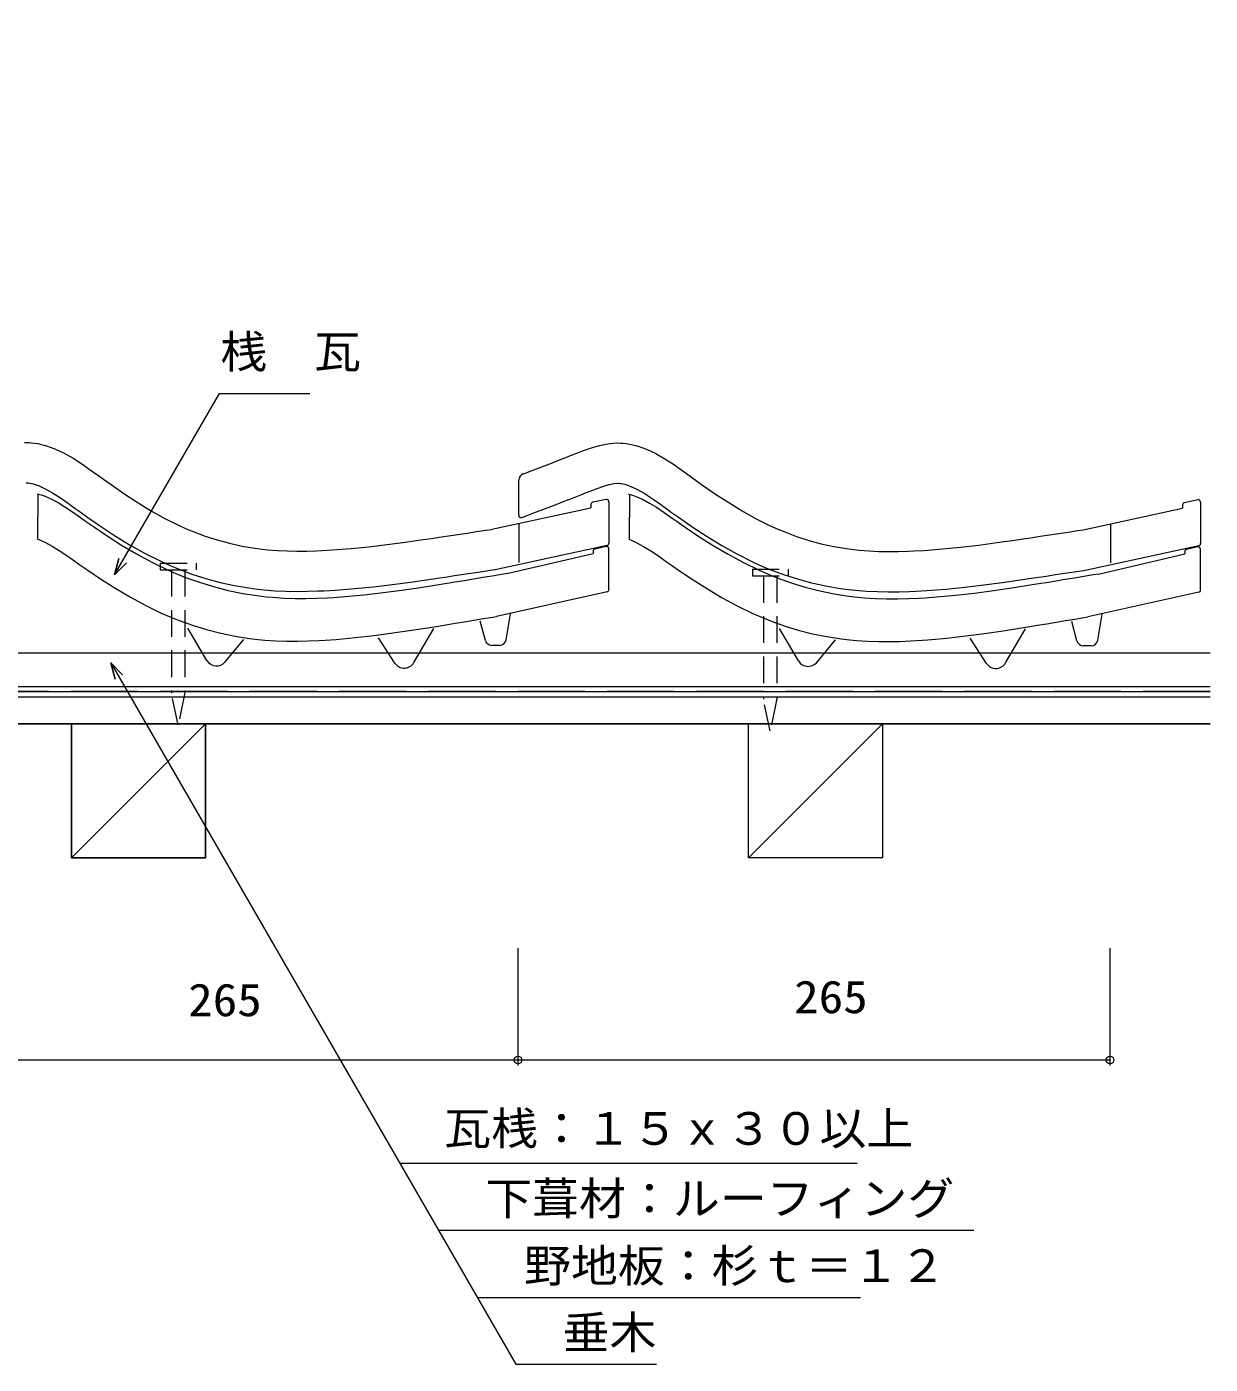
# Model space of a CAD drawing. Units: millimetres, scale not verified. Extents: x -731 to 666, y -369 to 388.
# Drawn here: x 136 to 666, y -369 to 229 of the extents above; entities that cross this region are included whole.
import ezdxf
from ezdxf.enums import TextEntityAlignment as Align

# ---------------------------------------------------------------- set-up
doc = ezdxf.new("R2010")
doc.units = ezdxf.units.MM
doc.header["$LTSCALE"] = 10
doc.linetypes.add('DASHED1', pattern=[1.8, 1.2, -0.6])
doc.linetypes.add('DASHED3', pattern=[4, 3, -1])
for name, color, linetype, lineweight in [('0-0_LAYER001', 4, 'Continuous', 18), ('0-1_LAYER003', 7, 'Continuous', 18), ('0-2_LAYER004', 2, 'Continuous', 18)]:
    doc.layers.add(name, color=color, linetype=linetype, lineweight=lineweight)
doc.styles.add('ＭＳ ゴシック', font='')
doc.styles.get('ＭＳ ゴシック').set_extended_font_data('MS Gothic')

msp = doc.modelspace()

# ---------------------------------------------------------------- linework, layer by layer
at = {"layer": '0-0_LAYER001'}
for p, q in [((356.24, 10.64), (356.24, 26.36)), ((358.28, 29.21), (358.71, 29.38)), ((140.61, 20.27), (140.66, 20.26)), ((140.66, 20.26), (141.24, 20.14)), ((140.98, 20.17), (140.8, 0)), ((141.24, 20.14), (141.89, 19.98)), ((141.89, 19.98), (142.68, 19.75)), ((142.68, 19.75), (142.86, 19.69)), ((142.86, 19.69), (144.33, 19.16)), ((144.33, 19.16), (147.16, 17.89)), ((405.44, 20.08), (405.48, 20.07)), ((405.48, 20.07), (406.06, 19.96)), ((405.8, 19.99), (405.63, -0.19)), ((406.06, 19.96), (406.72, 19.79)), ((406.72, 19.79), (407.51, 19.57)), ((407.51, 19.57), (407.69, 19.51)), ((407.69, 19.51), (409.15, 18.98)), ((409.15, 18.98), (411.98, 17.71)), ((147.16, 17.89), (150.02, 16.34)), ((150.02, 16.34), (153.14, 14.41)), ((153.14, 14.41), (156.51, 12.14)), ((156.51, 12.14), (160.13, 9.6)), ((344.15, 4.39), (388.6, 14.04)), ((357.6, 9.71), (363.77, 12.04)), ((388.6, 15.49), (388.6, 14.04)), ((395.4, 17.72), (389.4, 16.47)), ((396.6, 16.74), (396.6, -1.84)), ((411.98, 17.71), (414.85, 16.15)), ((414.85, 16.15), (417.96, 14.22)), ((417.96, 14.22), (421.33, 11.96)), ((608.97, 4.2), (653.43, 13.85)), ((653.43, 15.31), (653.43, 13.85)), ((660.22, 17.53), (654.22, 16.29)), ((661.43, 16.55), (661.43, -2.03)), ((160.13, 9.6), (162.37, 8.03)), ((162.37, 8.03), (165.91, 5.57)), ((356.42, -10.5), (356.42, 6.7)), ((421.33, 11.96), (424.96, 9.42)), ((424.96, 9.42), (427.19, 7.85)), ((427.19, 7.85), (430.73, 5.38)), ((621.24, -10.68), (621.24, 6.52)), ((140.65, 0.13), (141.4, -0.15)), ((165.91, 5.57), (172.09, 1.41)), ((172.09, 1.41), (178.5, -2.68)), ((430.73, 5.38), (436.91, 1.22)), ((436.91, 1.22), (443.32, -2.86)), ((141.4, -0.15), (144.36, -1.47)), ((144.36, -1.47), (147.35, -3.09)), ((147.35, -3.09), (150.54, -5.07)), ((150.54, -5.07), (153.96, -7.37)), ((178.5, -2.68), (185.14, -6.61)), ((395.81, -2.82), (345.68, -13.7)), ((389.56, -5.44), (389.56, -6.4)), ((395.38, -3.33), (390.34, -4.46)), ((396.6, -22.58), (396.6, -4.3)), ((405.47, -0.06), (406.22, -0.33)), ((406.22, -0.33), (409.19, -1.66)), ((409.19, -1.66), (412.17, -3.28)), ((412.17, -3.28), (415.36, -5.25)), ((415.36, -5.25), (418.78, -7.55)), ((443.32, -2.86), (449.96, -6.8)), ((660.64, -3), (610.5, -13.88)), ((654.39, -5.62), (654.39, -6.58)), ((660.2, -3.51), (655.17, -4.65)), ((661.43, -22.77), (661.43, -4.49)), ((153.96, -7.37), (157.6, -9.92)), ((157.6, -9.92), (159.83, -11.49)), ((159.83, -11.49), (163.35, -13.94)), ((185.14, -6.61), (192.03, -10.34)), ((192.03, -10.34), (199.1, -13.76)), ((350.89, -15.45), (389.56, -6.4)), ((418.78, -7.55), (422.42, -10.1)), ((422.42, -10.1), (424.65, -11.68)), ((424.65, -11.68), (428.18, -14.13)), ((449.96, -6.8), (456.85, -10.53)), ((456.85, -10.53), (463.92, -13.94)), ((615.72, -15.63), (654.39, -6.58)), ((163.35, -13.94), (169.5, -18.08)), ((199.1, -13.76), (203.46, -15.65)), ((203.46, -15.65), (207.15, -17.12)), ((207.15, -17.12), (213.32, -19.32)), ((331.81, -18.49), (336.02, -17.79)), ((336.02, -17.79), (340.22, -17.1)), ((340.22, -17.1), (344.41, -16.4)), ((344.41, -16.4), (348.6, -15.71)), ((348.6, -15.71), (351.03, -15.3)), ((428.18, -14.13), (434.33, -18.27)), ((463.92, -13.94), (468.29, -15.83)), ((468.29, -15.83), (471.97, -17.3)), ((471.97, -17.3), (478.14, -19.51)), ((600.84, -17.98), (605.04, -17.28)), ((605.04, -17.28), (609.23, -16.59)), ((609.23, -16.59), (613.42, -15.89)), ((613.42, -15.89), (615.85, -15.49)), ((169.5, -18.08), (175.87, -22.13)), ((175.87, -22.13), (182.44, -26.03)), ((213.32, -19.32), (219.68, -21.28)), ((219.68, -21.28), (226.14, -22.93)), ((226.14, -22.93), (232.69, -24.28)), ((295.5, -23.95), (303.91, -22.84)), ((303.91, -22.84), (312.22, -21.62)), ((312.22, -21.62), (320.42, -20.33)), ((320.42, -20.33), (325.15, -19.57)), ((325.15, -19.57), (327.61, -19.17)), ((327.61, -19.17), (331.81, -18.49)), ((395.82, -23.56), (346.24, -34.63)), ((434.33, -18.27), (440.69, -22.32)), ((440.69, -22.32), (447.26, -26.22)), ((478.14, -19.51), (484.5, -21.46)), ((484.5, -21.46), (490.97, -23.12)), ((490.97, -23.12), (497.51, -24.47)), ((560.32, -24.14), (568.73, -23.02)), ((568.73, -23.02), (577.04, -21.8)), ((577.04, -21.8), (585.24, -20.52)), ((585.24, -20.52), (589.98, -19.76)), ((589.98, -19.76), (592.43, -19.36)), ((592.43, -19.36), (596.64, -18.67)), ((596.64, -18.67), (600.84, -17.98)), ((660.64, -23.74), (611.06, -34.81)), ((182.44, -26.03), (189.26, -29.72)), ((189.26, -29.72), (196.25, -33.1)), ((232.69, -24.28), (239.2, -25.31)), ((239.2, -25.31), (243.13, -25.77)), ((243.13, -25.77), (246.19, -26.05)), ((246.19, -26.05), (251.14, -26.37)), ((251.14, -26.37), (256.11, -26.53)), ((256.11, -26.53), (261.02, -26.54)), ((261.02, -26.54), (265.84, -26.44)), ((265.84, -26.44), (270.57, -26.23)), ((270.57, -26.23), (273.37, -26.07)), ((273.37, -26.07), (278.43, -25.71)), ((278.43, -25.71), (286.99, -24.93)), ((286.99, -24.93), (295.5, -23.95)), ((447.26, -26.22), (454.08, -29.9)), ((454.08, -29.9), (461.07, -33.28)), ((497.51, -24.47), (504.03, -25.49)), ((504.03, -25.49), (507.96, -25.95)), ((507.96, -25.95), (511.01, -26.23)), ((511.01, -26.23), (515.97, -26.55)), ((515.97, -26.55), (520.94, -26.71)), ((520.94, -26.71), (525.84, -26.73)), ((525.84, -26.73), (530.67, -26.62)), ((530.67, -26.62), (535.39, -26.42)), ((535.39, -26.42), (538.19, -26.25)), ((538.19, -26.25), (543.25, -25.9)), ((543.25, -25.9), (551.81, -25.11)), ((551.81, -25.11), (560.32, -24.14)), ((196.25, -33.1), (200.55, -34.96)), ((200.55, -34.96), (204.18, -36.41)), ((336.21, -36.29), (340.4, -35.59)), ((340.4, -35.59), (344.59, -34.9)), ((344.59, -34.9), (346.2, -34.63)), ((350.61, -45.05), (352.54, -33.45)), ((461.07, -33.28), (465.37, -35.15)), ((465.37, -35.15), (469, -36.59)), ((601.03, -36.47), (605.22, -35.78)), ((605.22, -35.78), (609.41, -35.08)), ((609.41, -35.08), (611.03, -34.81)), ((615.43, -45.24), (617.37, -33.63)), ((204.18, -36.41), (210.26, -38.59)), ((216.69, -54.34), (208.16, -39.8)), ((210.26, -38.59), (216.54, -40.51)), ((216.54, -40.51), (222.91, -42.14)), ((299.95, -42.02), (308.24, -40.8)), ((308.24, -40.8), (316.43, -39.52)), ((309.32, -55.27), (318.26, -40.02)), ((316.43, -39.52), (321.15, -38.76)), ((321.15, -38.76), (323.6, -38.36)), ((323.6, -38.36), (327.81, -37.67)), ((327.81, -37.67), (332.01, -36.98)), ((332.01, -36.98), (336.21, -36.29)), ((341.3, -45.32), (339.06, -36.74)), ((469, -36.59), (475.09, -38.77)), ((481.52, -54.52), (472.98, -39.99)), ((475.09, -38.77), (481.36, -40.69)), ((481.36, -40.69), (487.74, -42.33)), ((564.77, -42.2), (573.06, -40.99)), ((573.06, -40.99), (581.25, -39.7)), ((574.14, -55.45), (583.08, -40.2)), ((581.25, -39.7), (585.98, -38.94)), ((585.98, -38.94), (588.43, -38.54)), ((588.43, -38.54), (592.63, -37.86)), ((592.63, -37.86), (596.83, -37.17)), ((596.83, -37.17), (601.03, -36.47)), ((606.13, -45.5), (603.88, -36.93)), ((222.91, -42.14), (229.37, -43.48)), ((224.86, -54.99), (233.17, -44.92)), ((229.37, -43.48), (235.79, -44.48)), ((235.79, -44.48), (239.66, -44.94)), ((239.66, -44.94), (242.66, -45.22)), ((242.66, -45.22), (247.56, -45.53)), ((247.56, -45.53), (252.47, -45.69)), ((252.47, -45.69), (257.31, -45.7)), ((257.31, -45.7), (262.1, -45.6)), ((262.1, -45.6), (266.78, -45.39)), ((266.78, -45.39), (269.56, -45.23)), ((269.56, -45.23), (274.59, -44.88)), ((274.59, -44.88), (283.1, -44.1)), ((283.1, -44.1), (291.57, -43.13)), ((291.57, -43.13), (299.95, -42.02)), ((300.81, -55.46), (293.48, -44.15)), ((347.65, -47.56), (344.23, -47.56)), ((487.74, -42.33), (494.19, -43.66)), ((489.69, -55.17), (497.99, -45.11)), ((494.19, -43.66), (500.62, -44.67)), ((500.62, -44.67), (504.48, -45.12)), ((504.48, -45.12), (507.48, -45.4)), ((507.48, -45.4), (512.38, -45.71)), ((512.38, -45.71), (517.29, -45.87)), ((517.29, -45.87), (522.14, -45.89)), ((522.14, -45.89), (526.92, -45.78)), ((526.92, -45.78), (531.61, -45.58)), ((531.61, -45.58), (534.38, -45.42)), ((534.38, -45.42), (539.41, -45.06)), ((539.41, -45.06), (547.92, -44.28)), ((547.92, -44.28), (556.4, -43.31)), ((556.4, -43.31), (564.77, -42.2)), ((565.63, -55.64), (558.31, -44.33)), ((612.47, -47.75), (609.05, -47.75))]:
    msp.add_line(p, q, dxfattribs=at)
at = {"layer": '0-0_LAYER001', "color": 2, "linetype": 'DASHED1'}
for p, q in [((200.81, -13.74), (200.81, -68.89)), ((206.81, -13.74), (206.81, -68.64)), ((465.82, -16.47), (465.82, -71.62)), ((471.82, -16.47), (471.82, -71.37)), ((203.76, -83.15), (200.81, -68.89)), ((206.81, -68.64), (203.76, -83.15)), ((468.77, -85.88), (465.82, -71.62)), ((471.82, -71.37), (468.77, -85.88))]:
    msp.add_line(p, q, dxfattribs=at)
at = {"layer": '0-0_LAYER001', "color": 2}
for p, q in [((173.64, -55.4), (354.88, -369.32)), ((355.96, -235.64), (355.96, -183.14)), ((620.96, -235.64), (620.96, -183.14)), ((90.96, -233.14), (355.96, -233.14)), ((355.96, -233.14), (620.96, -233.14)), ((302.96, -279.38), (507.78, -279.38)), ((320.27, -309.36), (559.97, -309.36)), ((337.64, -339.46), (509.31, -339.46)), ((354.88, -369.32), (417.88, -369.32))]:
    msp.add_line(p, q, dxfattribs=at)
for points in [[(175.35, -15.98), (222.24, 65.24), (262.74, 65.24)], [(180.66, -10.68), (175.35, -15.98), (177.29, -8.74)], [(175.59, -62.65), (173.64, -55.4), (178.95, -60.71)]]:
    msp.add_lwpolyline(points, dxfattribs=at)
at = {"layer": '0-0_LAYER001'}
for points in [[(135.03, 43.23), (137.19, 43.2), (138.04, 43.14), (139.5, 42.97), (140.96, 42.72), (142.42, 42.4), (143.86, 42.03), (145.29, 41.59), (146.11, 41.32), (148.6, 40.37), (152.76, 38.43), (156.77, 36.19), (160.65, 33.71), (164.46, 31.07), (168.23, 28.35), (170.41, 26.77), (173.74, 24.38), (179.53, 20.36), (185.41, 16.51), (191.38, 12.85), (197.48, 9.44), (203.72, 6.32), (207.42, 4.65), (210.48, 3.38), (215.84, 1.38), (221.29, -0.38), (226.83, -1.88)], [(358.71, 29.38), (359.52, 29.68), (363.07, 31.02), (366.63, 32.37), (370.19, 33.74), (373.78, 35.12), (377.39, 36.53), (379.49, 37.37), (381.57, 38.2), (385.18, 39.6), (388.81, 40.88), (392.47, 41.95), (396.15, 42.7), (399.85, 43.04), (402.01, 43.01), (402.86, 42.95), (404.33, 42.78), (405.79, 42.54), (407.24, 42.22), (408.68, 41.84), (410.11, 41.41), (410.93, 41.13), (413.43, 40.18), (417.59, 38.25), (421.59, 36), (425.48, 33.52), (429.28, 30.89), (433.05, 28.17), (435.23, 26.58), (438.56, 24.2), (444.36, 20.18), (450.23, 16.32), (456.2, 12.67), (462.3, 9.26), (468.55, 6.13), (472.24, 4.47), (475.3, 3.2), (480.66, 1.19), (486.12, -0.56), (491.65, -2.06)], [(135.74, 25.22), (136.42, 25.21), (136.35, 25.21), (136.96, 25.14), (137.55, 25.04), (138.22, 24.9), (138.95, 24.7), (139.8, 24.44), (140.05, 24.36), (141.61, 23.77), (144.55, 22.4), (147.51, 20.74), (150.68, 18.72), (154.07, 16.37), (157.67, 13.77), (159.88, 12.17), (163.37, 9.67), (169.46, 5.44), (175.77, 1.3), (182.29, -2.69), (189.05, -6.47), (196, -9.94), (200.27, -11.87), (203.87, -13.37), (209.93, -15.63), (216.18, -17.64), (222.53, -19.36)], [(363.81, 12.06), (365.87, 12.84), (369.44, 14.19), (373.03, 15.55), (376.65, 16.93), (380.3, 18.34), (383.98, 19.79), (386.14, 20.64), (388.16, 21.45), (391.43, 22.72), (394.33, 23.74), (396.8, 24.46), (398.79, 24.87), (400.57, 25.03), (401.25, 25.02), (401.17, 25.03), (401.78, 24.96), (402.38, 24.86), (403.04, 24.71), (403.78, 24.52), (404.63, 24.26), (404.87, 24.18), (406.43, 23.59), (409.38, 22.22), (412.34, 20.56), (415.51, 18.53), (418.89, 16.19), (422.5, 13.59), (424.7, 11.98), (428.19, 9.48), (434.29, 5.26), (440.59, 1.12), (447.11, -2.87), (453.88, -6.65), (460.82, -10.13), (465.09, -12.05), (468.7, -13.55), (474.75, -15.81), (481, -17.82), (487.35, -19.55)], [(226.83, -1.88), (232.43, -3.12), (238.07, -4.08), (241.36, -4.52), (243.88, -4.78), (248.24, -5.12), (252.6, -5.32), (256.96, -5.4), (261.33, -5.36), (265.69, -5.24), (268.22, -5.13), (272.95, -4.86), (281.09, -4.23), (289.21, -3.41), (297.32, -2.45), (305.41, -1.38), (313.49, -0.23), (318.18, 0.46), (320.61, 0.82), (324.81, 1.45), (329.01, 2.08), (333.2, 2.71), (337.4, 3.35), (341.59, 3.98), (344.02, 4.35)], [(491.65, -2.06), (497.25, -3.3), (502.9, -4.27), (506.19, -4.7), (508.71, -4.97), (513.06, -5.31), (517.42, -5.51), (521.78, -5.58), (526.15, -5.55), (530.52, -5.42), (533.05, -5.31), (537.78, -5.04), (545.91, -4.41), (554.04, -3.6), (562.14, -2.64), (570.23, -1.56), (578.32, -0.41), (583, 0.28), (585.44, 0.64), (589.64, 1.26), (593.83, 1.89), (598.03, 2.53), (602.22, 3.16), (606.41, 3.8), (608.85, 4.17)], [(222.53, -19.36), (228.96, -20.78), (235.38, -21.88), (239.24, -22.39), (242.23, -22.71), (247.12, -23.09), (252.03, -23.32), (256.88, -23.4), (261.66, -23.36), (266.35, -23.22), (269.13, -23.1), (274.16, -22.82), (282.68, -22.16), (291.17, -21.31), (299.56, -20.31), (307.86, -19.21), (316.07, -18.04), (320.81, -17.35), (323.26, -16.98), (327.48, -16.36), (331.69, -15.72), (335.89, -15.09), (340.1, -14.45), (344.29, -13.81), (345.91, -13.57)], [(487.35, -19.55), (493.79, -20.97), (500.2, -22.07), (504.06, -22.58), (507.05, -22.89), (511.95, -23.28), (516.85, -23.5), (521.7, -23.58), (526.48, -23.55), (531.17, -23.41), (533.95, -23.29), (538.98, -23), (547.51, -22.34), (555.99, -21.49), (564.38, -20.5), (572.68, -19.39), (580.89, -18.23), (585.63, -17.53), (588.09, -17.17), (592.3, -16.54), (596.51, -15.91), (600.72, -15.27), (604.92, -14.64), (609.12, -14), (610.74, -13.75)]]:
    msp.add_lwpolyline(points, dxfattribs=at)
at = {"layer": '0-0_LAYER001', "color": 2, "linetype": 'DASHED1'}
for points in [[(195.81, -10.74), (211.81, -10.74), (211.81, -13.74)], [(195.81, -10.74), (195.81, -13.74), (211.81, -13.74)], [(460.82, -13.47), (476.82, -13.47), (476.82, -16.47)], [(460.82, -13.47), (460.82, -16.47), (476.82, -16.47)]]:
    msp.add_lwpolyline(points, dxfattribs=at)
at = {"layer": '0-0_LAYER001', "color": 2}
for centre in [(355.96, -233.14), (355.96, -233.14), (620.96, -233.14)]:
    msp.add_circle(centre, 1.7, dxfattribs=at)
at = {"layer": '0-0_LAYER001'}
for centre, radius, start, end in [((359.35, 26.41), 3, 110.94902, 178.7), ((389.6, 15.49), 1, 101.73308, 180), ((395.6, 16.74), 1, 0, 101.73308), ((654.43, 15.31), 1, 101.73308, 180), ((660.43, 16.55), 1, 0, 101.73308), ((357.24, 10.64), 1, 180, 290.73166), ((390.56, -5.44), 1, 102.72435, 180), ((395.6, -4.3), 1, 0, 102.72435), ((395.6, -1.84), 1, 282.24497, 0), ((655.39, -5.62), 1, 102.72435, 180), ((660.43, -4.49), 1, 0, 102.72435), ((660.43, -2.03), 1, 282.24497, 0), ((395.6, -22.58), 1, 282.58296, 0), ((660.43, -22.77), 1, 282.58296, 0), ((344.21, -44.56), 3, 194.67639, 270), ((347.65, -44.56), 3, 270, 350.53767), ((609.03, -44.74), 3, 194.67639, 270), ((612.47, -44.75), 3, 270, 350.53767), ((221.01, -51.8), 5, 210.42578, 320.47001), ((305, -52.74), 5, 212.93986, 329.61716), ((485.83, -51.99), 5, 210.42578, 320.47001), ((569.83, -52.92), 5, 212.93986, 329.61716)]:
    msp.add_arc(centre, radius, start, end, dxfattribs=at)
at = {"layer": '0-1_LAYER003'}
for p, q in [((175.35, -15.98), (222.24, 65.24)), ((222.24, 65.24), (262.74, 65.24)), ((173.64, -55.4), (175.59, -62.65)), ((173.64, -55.4), (178.95, -60.71)), ((173.64, -55.4), (354.88, -369.32)), ((216.09, -82.68), (156.09, -142.68)), ((519.09, -82.68), (459.09, -142.68)), ((355.96, -234.84), (355.96, -183.14)), ((620.96, -234.84), (620.96, -183.14)), ((-394.04, -233.14), (620.96, -233.14)), ((302.96, -279.38), (507.78, -279.38)), ((320.27, -309.36), (559.97, -309.36)), ((337.64, -339.46), (509.31, -339.46)), ((354.88, -369.32), (402.88, -369.32)), ((402.88, -369.32), (417.88, -369.32))]:
    msp.add_line(p, q, dxfattribs=at)
for points in [[(-413.23, 229.32), (-413.23, -66.43), (-413.23, -68.18), (665.8, -68.18)], [(177.29, -8.74), (175.35, -15.98), (180.66, -10.68)], [(665.8, -51.01), (-268.37, -51.01), (-268.37, -66.01), (665.8, -66.01)], [(665.8, -70.68), (-415.55, -70.68), (-415.55, -82.68), (665.8, -82.68)], [(156.09, -82.68), (156.09, -142.68), (216.09, -142.68), (216.09, -82.68)], [(519.09, -82.68), (519.09, -142.68), (459.09, -142.68), (459.09, -82.68)]]:
    msp.add_lwpolyline(points, dxfattribs=at)
at = {"layer": '0-2_LAYER004'}
for p, q in [((665.8, -51.01), (-268.37, -51.01)), ((665.8, -70.68), (-415.55, -70.68)), ((-268.37, -66.01), (665.8, -66.01)), ((665.8, -82.68), (-415.55, -82.68)), ((216.09, -82.68), (156.09, -142.68)), ((519.09, -82.68), (459.09, -142.68)), ((519.09, -82.68), (519.09, -142.68)), ((519.09, -142.68), (459.09, -142.68))]:
    msp.add_line(p, q, dxfattribs=at)
at = {"layer": '0-2_LAYER004', "linetype": 'DASHED3'}
msp.add_line((665.8, -68.18), (-413.23, -68.18), dxfattribs=at)
at = {"layer": '0-2_LAYER004'}
msp.add_lwpolyline([(156.09, -142.68), (156.09, -82.68), (216.09, -82.68), (216.09, -142.68)], close=True, dxfattribs=at)
msp.add_lwpolyline([(459.09, -142.68), (459.09, -82.68), (519.09, -82.68)], dxfattribs=at)

# ---------------------------------------------------------------- texts
at = {"layer": '0-0_LAYER001', "color": 7, "style": 'ＭＳ ゴシック'}
for s, width, p in [('桟\u3000瓦', 1.05, (222.67, 72.13)), ('265', 1.1, (208.31, -217.94)), ('265', 1.1, (479.55, -216.6)), ('\u3000瓦桟：１５ｘ３０以上', 1.05, (301.88, -275.51)), ('\u3000下葺材：ルーフィング', 1.05, (320.27, -306.86)), ('\u3000野地板：杉ｔ＝１２', 1.05, (337.64, -336.96)), ('\u3000垂木', 1.05, (354.88, -366.82))]:
    msp.add_text(s, height=14.66, dxfattribs=dict(at, width=width)).set_placement(p, align=Align.BOTTOM_LEFT)

doc.saveas('drawing.dxf')
